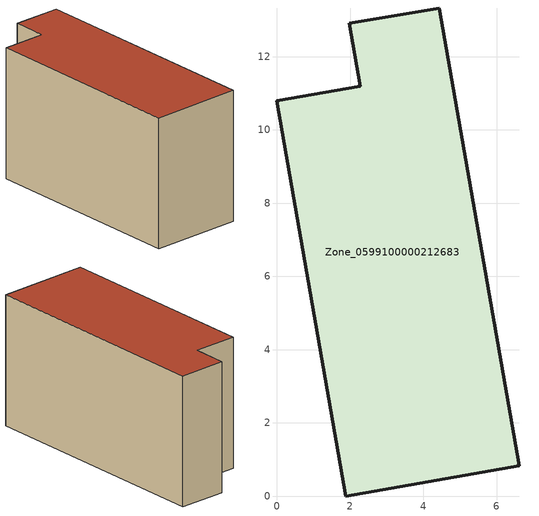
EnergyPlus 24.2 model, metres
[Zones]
Zone_0599100000212683
 floor ground (C_G): 6.61,0.82 1.88,0 0,10.8 2.27,11.19 1.97,12.91 4.43,13.33 z0
 wall outside (C_F): 1.88,0 6.61,0.82 4.43,13.33 1.97,12.91 2.27,11.19 0,10.8 1.88,0 z0:6.91
 roof outside (C_R): 1.97,12.91 2.27,11.19 0,10.8 1.88,0 6.61,0.82 4.43,13.33 z6.91
[BUILDING]
Pand.0599100000212683: North Axis=0; Terrain=City; Loads Convergence Tolerance Value=0.04; Temperature Convergence Tolerance Value=0.4; Solar Distribution=FullExterior; Maximum Number of Warmup Days=25; Minimum Number of Warmup Days=1
[Site:Location]
Rotterdam.The.Hague.AP_ZH_NLD Design_Conditions: Latitude=51.96; Longitude=4.45; Time Zone=1; Elevation=-4.5
[SITE:GROUNDTEMPERATURE:BUILDINGSURFACE]
18, 18, 18, 18, 18, 18, 18, 18, 18, 18, 18, 18
[MATERIAL] Thermal Absorptance=0.9; Solar Absorptance=0.7; Visible Absorptance=0.7
Name | Roughness | Thickness | Conductivity | Density | Specific Heat
G.TI.1992-2005 | MediumSmooth | 0.15 | 0.06 | 540 | 1210
F.TI.1992-2005 | Rough | 0.3 | 0.12 | 1920 | 840
R.TI.1992-2005 | MediumRough | 0.2 | 0.08 | 1500 | 1000
[CONSTRUCTION]
C_G: G.TI.1992-2005
C_F: F.TI.1992-2005
C_R: R.TI.1992-2005
[ZONE]
Zone_0599100000212683: Type=1; Multiplier=1; Ceiling Height=Autocalculate; Volume=Autocalculate; Floor Area=autocalculate; Part of Total Floor Area=Yes
[ZONEINFILTRATION:DESIGNFLOWRATE]
Infil_Zone_0599100000212683: Zone or ZoneList or Space or SpaceList=Zone_0599100000212683; Schedule=AlwaysOn; Design Flow Rate Calculation Method=Flow/Area; Flow Rate per Floor Area=0.0015; Constant Term Coefficient=1; Temperature Term Coefficient=0; Velocity Term Coefficient=0; Velocity Squared Term Coefficient=0
[HVACTEMPLATE:ZONE:IDEALLOADSAIRSYSTEM]
Zone_0599100000212683: Maximum Heating Supply Air Temperature=50; Minimum Cooling Supply Air Temperature=13; Maximum Heating Supply Air Humidity Ratio=0.0156; Minimum Cooling Supply Air Humidity Ratio=0.0077; Heating Limit=NoLimit; Cooling Limit=NoLimit; Dehumidification Control Type=ConstantSensibleHeatRatio; Cooling Sensible Heat Ratio=0.7; Dehumidification Setpoint=60; Humidification Control Type=None; Humidification Setpoint=30; Outdoor Air Method=None; Outdoor Air Flow Rate per Person=0.00944; Outdoor Air Flow Rate per Zone Floor Area=0; Outdoor Air Flow Rate per Zone=0; Demand Controlled Ventilation Type=None; Outdoor Air Economizer Type=NoEconomizer; Heat Recovery Type=None; Sensible Heat Recovery Effectiveness=0.7; Latent Heat Recovery Effectiveness=0.65
[ZONECONTROL:THERMOSTAT]
ThermostatControl_Zone_0599100000212683: Zone or ZoneList=Zone_0599100000212683; Control Type Schedule=DualSetpointControlType; Control 1=Thermostat_Zone_0599100000212683; Temperature Difference Between Cutout And Setpoint=0
[THERMOSTATSETPOINT:DUALSETPOINT]
Thermostat_Zone_0599100000212683: Heating Setpoint Temperature Schedule=HeatingSetpoint_Zone_0599100000212683; Cooling Setpoint Temperature Schedule=CoolingSetpoint_Zone_0599100000212683
[SCHEDULE:COMPACT]
HeatingSetpoint_Zone_0599100000212683: Through: 12/31, For: AllDays, Until: 24:00, 21
CoolingSetpoint_Zone_0599100000212683: Through: 12/31, For: AllDays, Until: 24:00, 24
DualSetpointControlType: Through: 12/31, For: AllDays, Until: 24:00, 4
AlwaysOn: Through: 12/31, For: AllDays, Until: 24:00, 1
